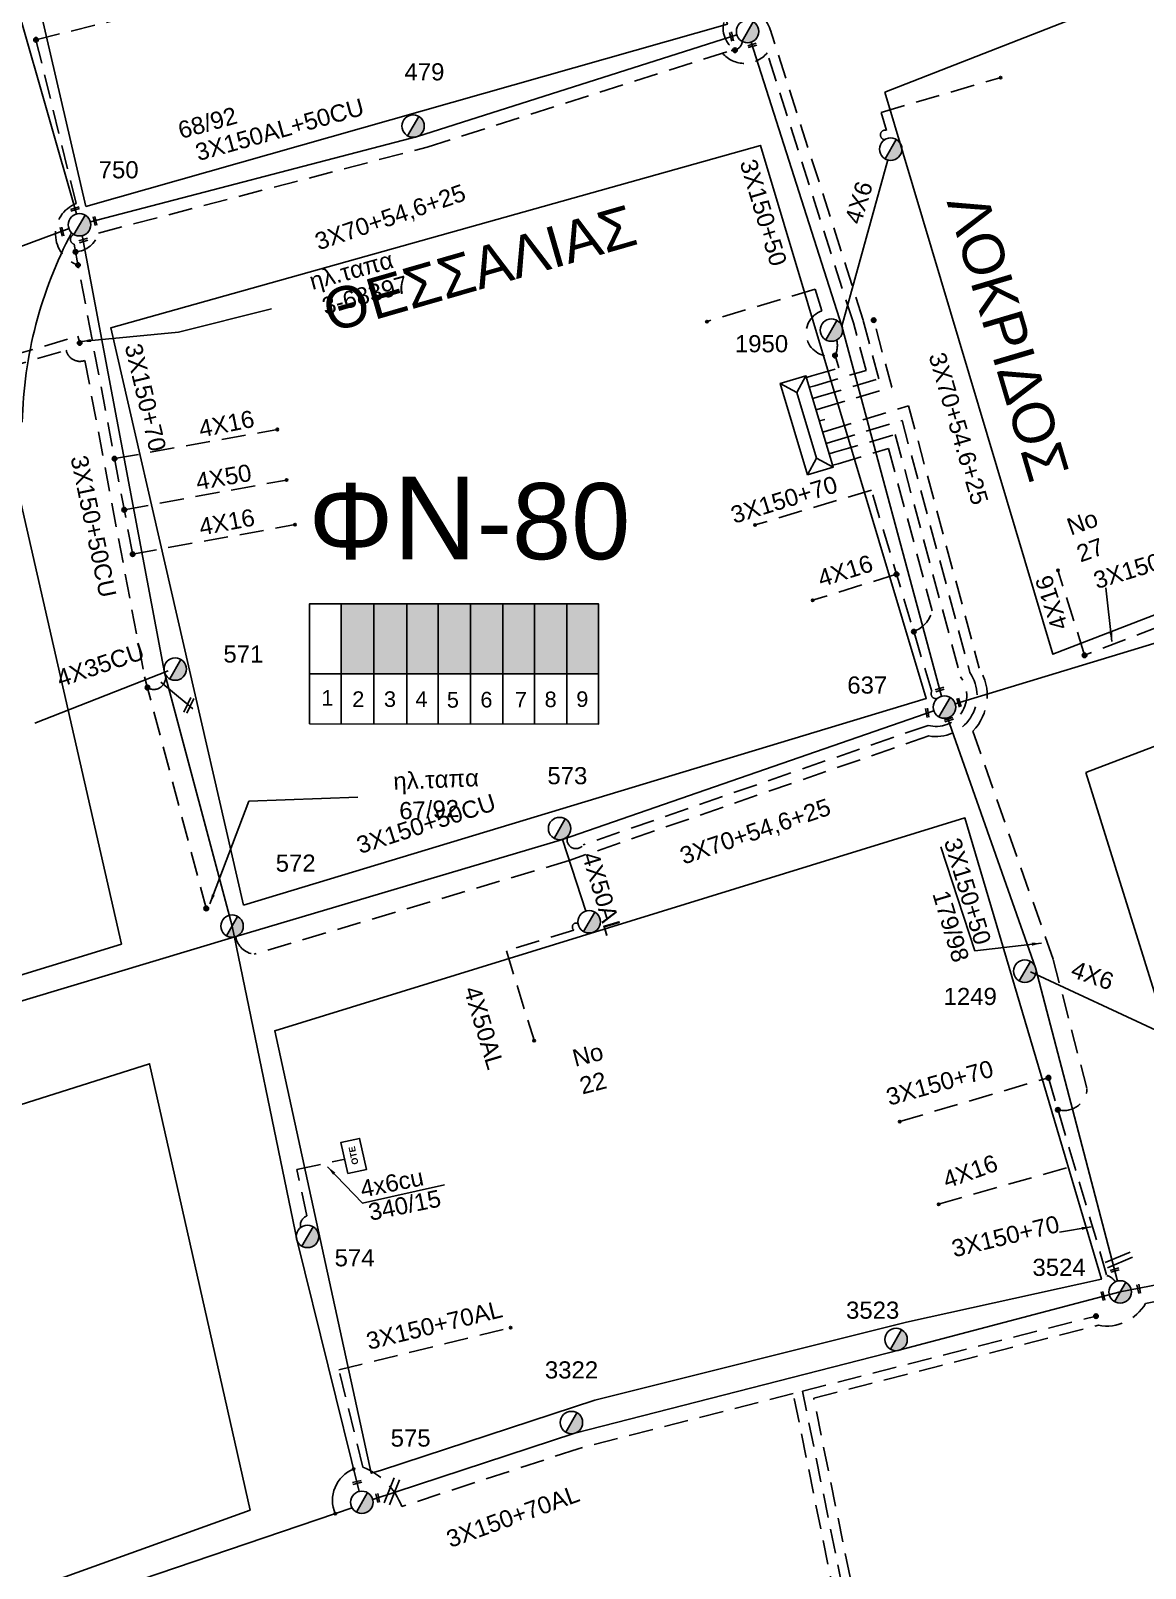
# Model space of a CAD drawing. Header units: millimetres. Extents: x 1421 to 13344, y 800 to 1949.
# Drawn here: x 12459.4 to 12576.5, y 1615 to 1776.6 of the extents above; entities that cross this region are included whole.
import ezdxf

# ---------------------------------------------------------------- set-up
doc = ezdxf.new("R2010")
doc.units = ezdxf.units.MM
doc.linetypes.add('DASHED', pattern=[19.05, 12.7, -6.35])
for name, color, linetype in [('Pillar OTE', 7, 'Continuous'), ('Άγνωστα', 7, 'Continuous'), ('Γυμνά εναέρια ΧΤ (3Φ)   4x35CU', 7, 'Continuous'), ('Γυμνά εναέρια ΧΤ (3Φ)   4x50CU', 7, 'Continuous'), ('Γυμνά εναέρια ΧΤ και ΦΟΠ (3Φ)   4x50+16AL', 7, 'Continuous'), ('Εναέρια παροχή ΧΤ 4x16', 7, 'SYN_LINE'), ('Επιγραφές - Σχήματα', 7, 'Continuous'), ('Καλώδια ΧΤ   3x150+50CU', 7, 'DASHED'), ('Καλώδια ΧΤ   3x150+70AL', 7, 'DASHED'), ('Καλώδια ΧΤ   3x150AL+50CU', 7, 'DASHED'), ('Μηχανική τομή', 7, 'Continuous'), ('Στύλος ΦΜ', 7, 'Continuous'), ('Στύλος ΦΜ @ 1', 7, 'Continuous'), ('Συνδέσεις', 7, 'Continuous'), ('Συνεστραμμένα ΧΤ   3x70+54.6+25 AL', 7, 'SYN_LINE'), ('Τομή', 7, 'Continuous'), ('Υποσταθμός πόλεως', 7, 'Continuous'), ('Υπόβαθρο ΔΕΗ', 7, 'Continuous'), ('Υπόγεια καλώδια Παροχών ΧΤ   4x16AL', 7, 'DASHED'), ('Υπόγεια καλώδια Παροχών ΧΤ   4x50AL', 7, 'DASHED'), ('Υπόγεια καλώδια Παροχών ΧΤ   4x6', 7, 'DASHED')]:
    doc.layers.add(name, color=color, linetype=linetype)
doc.styles.add('arial', font='ARIAL.TTF')
doc.styles.get("Standard").update_dxf_attribs({"font": 'ARIAL.TTF'})
doc.linetypes.add('SYN_LINE', pattern='A,0.5,-0.0001,["/\\/\\/\\/",Standard,S=0.1,R=0,X=0,Y=-0.05],-0.25', length=0.7501)
doc.dimstyles.new('ISO-25', dxfattribs={"dimtxt": 2.5, "dimasz": 2.5, "dimexe": 1.25, "dimexo": 0.625, "dimtad": 1, "dimtxsty": 'Standard', "dimcen": 2.5, "dimadec": 0, "dimazin": 0, "dimtfac": 1, "dimtmove": 0, "dimatfit": 3, "dimfxl": 1, "dimarcsym": 0})

# ---------------------------------------------------------------- blocks, each defined once
blk = doc.blocks.new('ΥΠΑΡΧΩΝ ΤΣΙΜΕΝΤΕΝΙΟΣ ΣΤΥΛΟΣ')
at = {"layer": 'Στύλος ΦΜ'}
blk.add_hatch(color=7, dxfattribs=at).paths.add_polyline_path([(-1.29, -2.28, 0.574793), (2.62, 0, 0.268822), (1.3, 2.27)])
at = {"layer": 'Στύλος ΦΜ', "color": 7}
blk.add_line((-1.29, -2.28), (1.3, 2.27), dxfattribs=at)
blk.add_circle((0, 0), 2.62, dxfattribs=at)
at = {"layer": 'Στύλος ΦΜ', "flags": 4}
for tag, p in [('ΑΡΙΘΜΟΣ', (-4.68, 8.05)), ('ΤΥΠΟΣ', (-4.91, 3.03))]:
    blk.add_attdef(tag, p, '', height=4, dxfattribs=at)
blk = doc.blocks.new('ΥΠΟΣΤΑΘΜΟΣ ΠΟΛΕΩΣ 9 ΑΝΑΧΩΡΗΣΕΩΝ')
at = {"layer": 'Υποσταθμός πόλεως', "ltscale": 40}
for p, q in [((-9.63, -2.82), (-9.63, -4)), ((-7.12, -2.82), (-7.12, -4)), ((-4.84, -2.82), (-4.84, -4)), ((-2.36, -2.82), (-2.36, -4)), ((0.09, -2.82), (0.09, -4)), ((2.55, -2.82), (2.55, -4)), ((5.02, -2.82), (5.02, -4)), ((7.48, -2.82), (7.48, -4)), ((9.61, -2.82), (9.61, -4))]:
    blk.add_line(p, q, dxfattribs=at)
blk.add_lwpolyline([(-10.02, 2.82), (10.02, 2.82), (10.02, -2.82), (-10.02, -2.82)], close=True, dxfattribs=at)
for points in [[(-7.21, 0), (-10.02, 2.82)], [(-10.02, -2.82), (-7.21, 0)], [(-7.21, 0), (7.21, 0)], [(7.21, 0), (10.02, 2.82)], [(10.02, -2.82), (7.21, 0)]]:
    blk.add_lwpolyline(points, dxfattribs=at)
at = {"layer": 'Υποσταθμός πόλεως', "linetype": 'SYN_LINE', "ltscale": 40, "flags": 1}
for tag, p in [('ΜΕΤΑΣΧΗΜΑΤΙΣΜΟΣ', (10.79, 1.71)), ('ΙΣΧΥΣ', (10.77, -1.08)), ('ΑΡΙΘΜΟΣ', (10.89, -3.8))]:
    blk.add_attdef(tag, p, '', height=1.8, dxfattribs=at)
blk = doc.blocks.new('ΜΗΧΑΝΙΚΗ ΤΟΜΗ')
at = {"layer": 'Μηχανική τομή', "ltscale": 40}
for p, q in [((-1.89, 0.78), (1.89, 0.78)), ((1.89, 0), (-1.89, 0))]:
    blk.add_line(p, q, dxfattribs=at)
blk = doc.blocks.new('_ΣΥΝΔΕΣΗ')
at = {"layer": 'Συνδέσεις', "linetype": 'SYN_LINE', "ltscale": 40}
blk.add_hatch(color=256, dxfattribs=at).paths.add_polyline_path([(0.5, -0.01, 1), (-0.5, -0.01, 1)])
at = {"layer": 'Συνδέσεις'}
blk.add_circle((0, -0.01), 0.5, dxfattribs=at)
blk = doc.blocks.new('ΤΟΜΗ')
at = {"layer": 'Τομή', "ltscale": 40}
for p, q in [((-5.68, 0), (5.68, 0)), ((5.68, -2.33), (-5.68, -2.33))]:
    blk.add_line(p, q, dxfattribs=at)
blk = doc.blocks.new('τομή_')
at = {"layer": 'Επιγραφές - Σχήματα'}
for p, q in [((-1.29, -0.22), (0.13, 0.75)), ((-1.08, -0.46), (0.34, 0.51)), ((-0.66, 0.62), (-0.29, -0.37))]:
    blk.add_line(p, q, dxfattribs=at)
blk = doc.blocks.new('PILLAR ΟΤΕ')
at = {"layer": 'Pillar OTE', "ltscale": 40}
blk.add_lwpolyline([(-3.31, 2.02), (3.39, 2.02), (3.39, -1.99), (-3.31, -1.99)], close=True, dxfattribs=at)
at = {"layer": 'Pillar OTE', "insert": (-1.81, 0.71), "char_height": 1.3575, "width": 109.961, "attachment_point": 1}
blk.add_mtext('{\\fArial|b1|i0|c161|p34;OTE}', dxfattribs=at)

msp = doc.modelspace()

# ---------------------------------------------------------------- hatches: boundary and pattern name
at = {"layer": 'Καλώδια ΧΤ   3x150+50CU', "linetype": 'DASHED', "ltscale": 0.2}
h = msp.add_hatch(color=133, dxfattribs=at)
h.dxf.hatch_style = 1
h.paths.add_polyline_path([(12495.48515, 1716.37303), (12492.04528, 1716.37325), (12492.04482, 1709.01266), (12495.48469, 1709.00932)])
h = msp.add_hatch(color=62, dxfattribs=at)
h.dxf.hatch_style = 1
h.paths.add_polyline_path([(12498.92472, 1716.37282), (12495.48515, 1716.37303), (12495.48469, 1709.00932), (12498.92426, 1709.00598)])
h = msp.add_hatch(color=1, dxfattribs=at)
h.dxf.hatch_style = 1
h.paths.add_polyline_path([(12502.22228, 1716.37261), (12498.92472, 1716.37282), (12498.92426, 1709.00598), (12502.22182, 1709.00278)])
h = msp.add_hatch(color=173, dxfattribs=at)
h.dxf.hatch_style = 1
h.paths.add_polyline_path([(12505.60828, 1716.3724), (12502.22228, 1716.37261), (12502.22182, 1709.00278), (12505.60781, 1708.99949)])
h = msp.add_hatch(color=151, dxfattribs=at)
h.dxf.hatch_style = 1
h.paths.add_polyline_path([(12509.00492, 1716.37219), (12505.60828, 1716.3724), (12505.60781, 1708.99949), (12509.00446, 1708.99619)])
h = msp.add_hatch(color=30, dxfattribs=at)
h.dxf.hatch_style = 1
h.paths.add_polyline_path([(12512.34197, 1716.37198), (12509.00492, 1716.37219), (12509.00446, 1708.99619), (12512.3415, 1708.99295)])
h = msp.add_hatch(color=6, dxfattribs=at)
h.dxf.hatch_style = 1
h.paths.add_polyline_path([(12515.73034, 1716.37177), (12512.34197, 1716.37198), (12512.3415, 1708.99295), (12515.72988, 1708.98966)])
h = msp.add_hatch(color=2, dxfattribs=at)
h.dxf.hatch_style = 1
h.paths.add_polyline_path([(12519.05044, 1716.37156), (12515.73034, 1716.37177), (12515.72988, 1708.98966), (12519.04998, 1708.98643)])

# ---------------------------------------------------------------- linework, layer by layer
at = {"layer": 'Pillar OTE', "ltscale": 40}
for points in [[(12488.71658, 1703.73317), (12488.71737, 1716.37346), (12519.05044, 1716.37156), (12519.04965, 1703.70381), (12488.71658, 1703.7341)], [(12492.04449, 1703.73078), (12492.04528, 1716.37325)], [(12495.48436, 1703.72734), (12495.48515, 1716.37303)], [(12498.92393, 1703.72391), (12498.92472, 1716.37282)], [(12502.22149, 1703.72061), (12502.22228, 1716.37261)], [(12505.60748, 1703.71723), (12505.60828, 1716.3724)], [(12509.00413, 1703.71384), (12509.00492, 1716.37219)], [(12512.34117, 1703.71051), (12512.34197, 1716.37198)], [(12515.72955, 1703.70712), (12515.73034, 1716.37177)], [(12488.71691, 1709.01589), (12519.04998, 1708.98643)]]:
    msp.add_lwpolyline(points, dxfattribs=at)
at = {"layer": 'Άγνωστα', "color": 1, "linetype": 'DASHED', "ltscale": 0.2}
msp.add_lwpolyline([(12549.13601, 1765.13328, -1.130626056), (12549.327, 1766.10503), (12548.76072, 1767.99866), (12561.21654, 1771.6435)], format="xyb", dxfattribs=at)
at = {"layer": 'Άγνωστα', "color": 1, "linetype": 'SYN_LINE', "ltscale": 15}
msp.add_lwpolyline([(12544.63302, 1745.5175), (12549.44172, 1762.99519)], dxfattribs=at)
at = {"layer": 'Άγνωστα'}
msp.add_lwpolyline([(12564.43928, 1677.70093), (12578.13542, 1671.31441)], dxfattribs=at)
at = {"layer": 'Γυμνά εναέρια ΧΤ (3Φ)   4x35CU', "color": 30}
msp.add_lwpolyline([(12459.8545, 1703.81028), (12473.87062, 1709.30804)], dxfattribs=at)
at = {"layer": 'Γυμνά εναέρια ΧΤ (3Φ)   4x50CU', "color": 6, "linetype": 'Continuous', "ltscale": 0.2}
msp.add_lwpolyline([(12515.27712, 1691.60016), (12517.72212, 1684.06976)], dxfattribs=at)
at = {"layer": 'Γυμνά εναέρια ΧΤ (3Φ)   4x50CU', "color": 173, "linetype": 'Continuous', "ltscale": 0.2}
msp.add_arc((12503.25607, 1734.41761), 44.72898, 152.0885037, 178.6777898, dxfattribs=at)
at = {"layer": 'Γυμνά εναέρια ΧΤ και ΦΟΠ (3Φ)   4x50+16AL', "color": 30, "linetype": 'Continuous', "ltscale": 0.2}
for points in [[(12464.82839, 1755.04614), (12473.48495, 1709.15676), (12480.58075, 1682.494), (12487.42365, 1649.41222), (12493.93122, 1623.08546)], [(12493.18609, 1621.3669), (12450.70702, 1606.94908), (12408.95157, 1591.83978)]]:
    msp.add_lwpolyline(points, dxfattribs=at)
at = {"layer": 'Γυμνά εναέρια ΧΤ και ΦΟΠ (3Φ)   4x50+16AL', "color": 151, "linetype": 'Continuous', "ltscale": 0.2}
msp.add_lwpolyline([(12495.35441, 1622.2358), (12516.59806, 1629.20812), (12550.75961, 1637.96345), (12573.8595, 1644.04385), (12597.57354, 1648.64655), (12636.28377, 1657.78284), (12669.74184, 1665.95871)], dxfattribs=at)
at = {"layer": 'Καλώδια ΧΤ   3x150+50CU', "color": 133, "linetype": 'DASHED', "ltscale": 0.2}
msp.add_lwpolyline([(12542.13422, 1738.10033), (12548.51915, 1740.00458), (12546.85945, 1746.17193), (12537.31341, 1776.08743, 0.169638958), (12535.34884, 1778.98294), (12525.92091, 1813.70244, 0.419485449), (12524.62072, 1813.63539)], format="xyb", dxfattribs=at)
at = {"layer": 'Καλώδια ΧΤ   3x150+50CU', "color": 62, "linetype": 'DASHED', "ltscale": 0.2}
for points in [[(12464.14259, 1753.35263, 0.325360479), (12466.55631, 1755.31519), (12501.05937, 1764.34572), (12532.9919, 1774.49478, 0.410838866), (12534.17898, 1775.45523)], [(12541.7823, 1739.28031), (12547.17331, 1740.88813), (12545.83261, 1745.8701), (12536.7783, 1774.2446, -0.464412395), (12532.09325, 1774.20916)]]:
    msp.add_lwpolyline(points, format="xyb", dxfattribs=at)
at = {"layer": 'Καλώδια ΧΤ   3x150+50CU', "color": 1, "linetype": 'DASHED', "ltscale": 0.2}
for points in [[(12541.47774, 1740.30149), (12544.3016, 1741.14368), (12543.9108, 1742.44767, -0.951152651), (12542.50526, 1747.13748), (12541.81788, 1749.43105), (12530.50033, 1746.03918)], [(12411.76397, 1727.13608), (12411.05946, 1729.44495), (12454.80427, 1742.31054), (12456.01438, 1742.66644), (12456.49132, 1741.04476), (12463.15689, 1743.00513, 0.453593431), (12465.12587, 1741.92472), (12471.39665, 1708.68259), (12477.92874, 1684.13798)]]:
    msp.add_lwpolyline(points, format="xyb", dxfattribs=at)
at = {"layer": 'Καλώδια ΧΤ   3x150+50CU', "color": 2, "linetype": 'DASHED', "ltscale": 0.2}
msp.add_lwpolyline([(12542.48678, 1736.91819), (12549.86557, 1739.11885), (12547.96869, 1746.16758)], dxfattribs=at)
at = {"layer": 'Καλώδια ΧΤ   3x150+50CU', "color": 30, "linetype": 'DASHED', "ltscale": 0.2}
msp.add_lwpolyline([(12406.95336, 1728.23733), (12410.03294, 1729.14305), (12410.03294, 1729.14305), (12410.03294, 1729.14305), (12409.73103, 1730.16957), (12454.50237, 1743.33706), (12456.739, 1743.99487), (12457.21594, 1742.37319), (12464.36807, 1744.47666), (12464.57587, 1743.77011)], dxfattribs=at)
at = {"layer": 'Καλώδια ΧΤ   3x150+50CU', "color": 151, "linetype": 'DASHED', "ltscale": 0.2}
msp.add_lwpolyline([(12543.18779, 1734.5677), (12551.63565, 1737.1796), (12559.06396, 1709.58519, -0.345172287), (12558.38344, 1702.98258), (12566.82211, 1678.97869), (12570.36989, 1665.39287, -0.479246711), (12567.31475, 1663.1959)], format="xyb", dxfattribs=at)
at = {"layer": 'Καλώδια ΧΤ   3x150+50CU', "color": 30, "linetype": 'DASHED', "ltscale": 0.2}
msp.add_lwpolyline([(12543.54316, 1733.37616), (12550.94353, 1735.63437), (12558.07503, 1709.14255, -0.664637038), (12553.74741, 1702.47606), (12515.98838, 1689.39128), (12482.89807, 1679.53668, -0.333211124), (12480.95798, 1681.38033)], format="xyb", dxfattribs=at)
at = {"layer": 'Καλώδια ΧΤ   3x150+50CU', "color": 6, "linetype": 'DASHED', "ltscale": 0.2}
for points in [[(12543.86859, 1732.285), (12550.23512, 1734.14964), (12557.09221, 1708.67717, -0.713517788), (12553.6819, 1703.58578), (12517.45406, 1691.03162, -0.91829674), (12515.85488, 1691.94906)], [(12567.93022, 1553.78528), (12575.02855, 1556.57151), (12564.28389, 1584.35005), (12560.22922, 1591.9793, 0.475765592), (12554.24291, 1594.36), (12547.70918, 1593.0344), (12539.52695, 1633.36348), (12516.93384, 1627.57304), (12498.41207, 1621.49406, 0.209215752), (12494.32109, 1625.63358), (12491.79239, 1635.86358), (12509.92029, 1640.32864)]]:
    msp.add_lwpolyline(points, format="xyb", dxfattribs=at)
at = {"layer": 'Καλώδια ΧΤ   3x150+50CU', "color": 173, "linetype": 'DASHED', "ltscale": 0.2}
msp.add_lwpolyline([(12544.22671, 1731.08422), (12549.52672, 1732.6649), (12554.11048, 1715.63731, -0.250178179), (12552.17498, 1713.45152)], format="xyb", dxfattribs=at)
at = {"layer": 'Καλώδια ΧΤ   3x150+50CU', "color": 1, "linetype": 'DASHED', "ltscale": 0.2}
for centre, radius, start, end in [((12541.55982, 1743.53877), 2.59183, 335.1037354, 12.3085967), ((12472.3618, 1708.59343), 1.23064, 237.2350186, 16.3503957)]:
    msp.add_arc(centre, radius, start, end, dxfattribs=at)
at = {"layer": 'Καλώδια ΧΤ   3x150+70AL', "color": 62, "linetype": 'DASHED', "ltscale": 0.2}
for points in [[(12553.39667, 1805.75896), (12538.45797, 1800.99774), (12543.80271, 1782.9305), (12534.93101, 1779.67677, 0.736697965), (12533.40327, 1774.53273)], [(12459.98533, 1775.63514), (12464.20301, 1758.4183, 0.701032988), (12464.40488, 1751.96224)], [(12463.97782, 1755.16818, 0.732824688), (12463.99523, 1754.13382), (12470.13529, 1721.58466)]]:
    msp.add_lwpolyline(points, format="xyb", dxfattribs=at)
at = {"layer": 'Καλώδια ΧΤ   3x150+70AL', "color": 173, "linetype": 'DASHED', "ltscale": 0.2}
for points in [[(12554.64548, 1706.40796, -0.660786606), (12554.06473, 1707.14604), (12547.7231, 1728.30596), (12535.53591, 1724.65346)], [(12578.97309, 1713.8936, -0.58577571), (12577.96034, 1713.97556), (12570.11902, 1710.94584)]]:
    msp.add_lwpolyline(points, format="xyb", dxfattribs=at)
at = {"layer": 'Καλώδια ΧΤ   3x150+70AL', "color": 85, "linetype": 'DASHED', "ltscale": 0.2}
msp.add_lwpolyline([(12568.82643, 1551.50207), (12577.76992, 1555.01259), (12566.10616, 1585.18291), (12562.0735, 1592.77075, 0.448897201), (12553.57006, 1596.26424), (12549.27157, 1595.39214), (12541.66592, 1632.87936), (12571.5675, 1640.54289, 0.31998564), (12576.52568, 1642.84596), (12598.07982, 1647.02944), (12624.84284, 1653.34598), (12620.42042, 1672.08365)], format="xyb", dxfattribs=at)
at = {"layer": 'Καλώδια ΧΤ   3x150+70AL', "color": 151, "linetype": 'DASHED', "ltscale": 0.2}
msp.add_lwpolyline([(12550.69849, 1661.94855), (12566.31946, 1666.56425), (12572.46249, 1645.77433, -0.171574038), (12573.36353, 1645.11444)], format="xyb", dxfattribs=at)
at = {"layer": 'Καλώδια ΧΤ   3x150+70AL', "color": 30, "linetype": 'DASHED', "ltscale": 0.2}
msp.add_lwpolyline([(12568.38002, 1552.63936), (12576.40719, 1555.79021), (12565.19502, 1584.76648), (12561.15328, 1592.3714, 0.46029083), (12553.89963, 1595.31073), (12548.49038, 1594.21327), (12540.49689, 1633.61206), (12571.31923, 1641.51158)], format="xyb", dxfattribs=at)
at = {"layer": 'Συνεστραμμένα ΧΤ   3x70+54.6+25 AL', "color": 173, "linetype": 'SYN_LINE', "ltscale": 20}
for points in [[(12464.24107, 1757.32674), (12455.20895, 1788.82192), (12448.32603, 1824.53156), (12395.21186, 1810.2097), (12358.77109, 1798.33119)], [(12556.52425, 1705.8585), (12580.49913, 1713.13052), (12597.64019, 1719.99998), (12619.87307, 1728.72103), (12647.55166, 1740.72821)]]:
    msp.add_lwpolyline(points, dxfattribs=at)
at = {"layer": 'Συνεστραμμένα ΧΤ   3x70+54.6+25 AL', "color": 62, "linetype": 'SYN_LINE', "ltscale": 20}
msp.add_lwpolyline([(12465.69923, 1756.48704), (12500.06478, 1765.48157), (12533.60399, 1776.14128)], dxfattribs=at)
at = {"layer": 'Συνεστραμμένα ΧΤ   3x70+54.6+25 AL', "color": 1, "linetype": 'SYN_LINE', "ltscale": 20}
for points in [[(12535.10321, 1775.38215), (12544.63302, 1745.5175), (12555.0949, 1706.64173)], [(12555.72869, 1704.37317), (12564.96149, 1678.11037), (12573.55966, 1645.1847)]]:
    msp.add_lwpolyline(points, dxfattribs=at)
at = {"layer": 'Συνεστραμμένα ΧΤ   3x70+54.6+25 AL', "color": 173, "linetype": 'SYN_LINE', "ltscale": 8}
msp.add_lwpolyline([(12453.73038, 1752.17525), (12463.45463, 1755.78298)], dxfattribs=at)
at = {"layer": 'Συνεστραμμένα ΧΤ   3x70+54.6+25 AL', "color": 6, "linetype": 'SYN_LINE', "ltscale": 20}
msp.add_lwpolyline([(12394.14429, 1655.40837), (12414.40103, 1660.7743), (12431.7095, 1666.63313), (12450.35502, 1672.19887), (12480.87076, 1681.35436), (12515.27712, 1691.60016), (12554.28812, 1705.11878)], dxfattribs=at)
at = {"layer": 'Υπόβαθρο ΔΕΗ'}
for points in [[(12465.22585, 1758.11686), (12532.61013, 1777.28002), (12513.34934, 1841.32893), (12450.0051, 1823.66685), (12465.22585, 1758.11686)], [(12549.13727, 1770.12488), (12617.72444, 1796.93755), (12635.90704, 1737.76132), (12566.80028, 1711.05991), (12549.13727, 1770.12488)], [(12481.79483, 1684.68374), (12553.49014, 1706.42148), (12536.07339, 1764.53539), (12467.8473, 1745.34326), (12481.79483, 1684.68374)], [(12474.95412, 1744.9042), (12484.72437, 1747.36152)], [(12378.53459, 1718.7639), (12455.10618, 1741.28401), (12468.96121, 1680.60847), (12393.99398, 1657.55268), (12378.53459, 1718.7639)], [(12570.24623, 1698.62273), (12639.78113, 1725.14053), (12657.54934, 1665.82456), (12585.83226, 1648.68514), (12570.24623, 1698.62273)], [(12475.76252, 1705.91333), (12473.11308, 1708.11507)], [(12482.33306, 1695.63756), (12493.78116, 1696.02841)], [(12496.26241, 1625.32134), (12518.66897, 1632.67946), (12551.42796, 1640.85928), (12571.88716, 1645.37574), (12557.55878, 1693.86742), (12485.07006, 1671.50087), (12495.20016, 1624.9976), (12496.26241, 1625.32134)], [(12558.58613, 1679.898), (12555.00364, 1690.81768)], [(12397.10806, 1644.30454), (12471.90931, 1668.02725), (12482.47146, 1621.12011), (12449.62184, 1609.27249), (12409.70552, 1594.07223), (12397.10806, 1644.30454)], [(12494.29179, 1653.36552), (12502.8952, 1655.30364)]]:
    msp.add_lwpolyline(points, dxfattribs=at)
msp.add_arc((12494.64633, 1622.16137), 3.52295, 111.5914929, 203.3552004, dxfattribs=at)
at = {"layer": 'Υπόγεια καλώδια Παροχών ΧΤ   4x16AL', "color": 62, "linetype": 'DASHED', "ltscale": 0.2}
for points in [[(12468.24371, 1731.61213), (12485.3368, 1734.67832)], [(12470.13529, 1721.58466), (12487.19319, 1724.67768)]]:
    msp.add_lwpolyline(points, dxfattribs=at)
at = {"layer": 'Υπόγεια καλώδια Παροχών ΧΤ   4x16AL', "color": 173, "linetype": 'DASHED', "ltscale": 0.2}
for points in [[(12550.37075, 1719.47164), (12541.55454, 1716.73574)], [(12570.11902, 1710.94584), (12567.32554, 1719.87681)]]:
    msp.add_lwpolyline(points, dxfattribs=at)
at = {"layer": 'Υπόγεια καλώδια Παροχών ΧΤ   4x16AL', "color": 151, "linetype": 'DASHED', "ltscale": 0.2}
msp.add_lwpolyline([(12554.78465, 1653.27093), (12569.04595, 1657.33697)], dxfattribs=at)
at = {"layer": 'Υπόγεια καλώδια Παροχών ΧΤ   4x50AL', "color": 62, "ltscale": 0.2}
msp.add_lwpolyline([(12459.98533, 1775.63514), (12459.98533, 1775.63514), (12476.18362, 1779.60331)], dxfattribs=at)
at = {"layer": 'Υπόγεια καλώδια Παροχών ΧΤ   4x50AL', "color": 62, "linetype": 'DASHED', "ltscale": 0.2}
msp.add_lwpolyline([(12469.25537, 1726.24922), (12486.31336, 1729.36738)], dxfattribs=at)
at = {"layer": 'Υπόγεια καλώδια Παροχών ΧΤ   4x50AL', "color": 6, "linetype": 'DASHED', "ltscale": 0.2}
msp.add_lwpolyline([(12516.9214, 1682.77278, 0.911642564), (12516.48589, 1682.06499), (12509.40164, 1679.87913), (12512.32976, 1670.38924)], format="xyb", dxfattribs=at)
at = {"layer": 'Υπόγεια καλώδια Παροχών ΧΤ   4x6', "color": 30, "linetype": 'DASHED', "ltscale": 0.2}
msp.add_lwpolyline([(12487.78447, 1650.81861, -0.377030249), (12488.4422, 1652.03591), (12487.37944, 1656.91461), (12492.44639, 1658.01837)], format="xyb", dxfattribs=at)

# ---------------------------------------------------------------- block references
at = {"layer": 'Pillar OTE', "xscale": 0.5, "yscale": 0.5, "zscale": 0.5, "rotation": 102.1125347953997}
msp.add_blockref('PILLAR ΟΤΕ', (12493.36466, 1658.32444), dxfattribs=at)
at = {"layer": 'Επιγραφές - Σχήματα', "rotation": 29.93829265494572}
msp.add_blockref('τομή_', (12476.52457, 1705.80474), dxfattribs=at)
at = {"layer": 'Μηχανική τομή'}
for p, xscale, yscale, zscale, rotation in [((12533.13654, 1775.99272), 0.249999999999919, 0.249999999999919, 0.249999999999919, 103.0082125679668), ((12535.24217, 1774.9396), 0.25, 0.25, 0.25, 17.06334341643195), ((12464.10974, 1757.74983), 0.25, 0.25, 0.25, 17.06334341643195), ((12466.28069, 1756.60285), 0.249999999999919, 0.249999999999919, 0.249999999999919, 103.0082125679668), ((12462.81383, 1755.48199), 0.2499999999999189, 0.2499999999999189, 0.2499999999999189, 103.0082125679668), ((12464.9934, 1754.4402), 0.25, 0.25, 0.25, 17.06334341643195), ((12554.93246, 1707.25933), 0.25, 0.25, 0.25, 17.06334341643195), ((12557.02282, 1706.00973), 0.249999999999919, 0.249999999999919, 0.249999999999919, 107.6998860951626), ((12553.5005, 1704.88285), 0.2500000000001928, 0.2500000000001928, 0.2500000000001928, 278.9517174176443), ((12555.89024, 1704.09757), 0.25, 0.25, 0.25, 17.06334341643195), ((12573.31617, 1646.24978), 0.25, 0.25, 0.25, 17.06334341643195), ((12575.91049, 1644.38873), 0.2499999999999189, 0.2499999999999189, 0.2499999999999189, 101.9462952040658), ((12572.14979, 1643.6396), 0.2499999999999189, 0.2499999999999189, 0.2499999999999189, 101.9462952040658), ((12493.73401, 1623.94097), 0.25, 0.25, 0.25, 13.8843339054745), ((12495.97439, 1622.4208), 0.249999999999919, 0.249999999999919, 0.249999999999919, 101.9462952040658)]:
    msp.add_blockref('ΜΗΧΑΝΙΚΗ ΤΟΜΗ', p, dxfattribs=dict(at, xscale=xscale, yscale=yscale, zscale=zscale, rotation=rotation))
at = {"layer": 'Στύλος ΦΜ @ 1', "ltscale": 40}
ref = msp.add_blockref('ΥΠΑΡΧΩΝ ΤΣΙΜΕΝΤΕΝΙΟΣ ΣΤΥΛΟΣ', (12534.72643, 1776.49803), dxfattribs=dict(at, xscale=0.4499999999998181, yscale=0.4499999999998181, zscale=0.4499999999998181))
ref.add_attrib('ΤΥΠΟΣ', '2640', (12520.51509, 1779.39227), dxfattribs={"layer": 'Στύλος ΦΜ', "height": 1.8, "flags": 4})
ref = msp.add_blockref('ΥΠΑΡΧΩΝ ΤΣΙΜΕΝΤΕΝΙΟΣ ΣΤΥΛΟΣ', (12499.59449, 1766.56137), dxfattribs=dict(at, xscale=0.4499999999998181, yscale=0.4499999999998181, zscale=0.4499999999998181))
ref.add_attrib('ΤΥΠΟΣ', '479', (12498.68835, 1771.36107), dxfattribs={"layer": 'Στύλος ΦΜ', "height": 1.8, "flags": 4})
at = {"layer": 'Στύλος ΦΜ @ 1', "ltscale": 40, "xscale": 0.4499999999998181, "yscale": 0.4499999999998181, "zscale": 0.4499999999998181}
for p in [(12549.75415, 1764.13076), (12518.08583, 1682.94956)]:
    msp.add_blockref('ΥΠΑΡΧΩΝ ΤΣΙΜΕΝΤΕΝΙΟΣ ΣΤΥΛΟΣ', p, dxfattribs=at)
at = {"layer": 'Στύλος ΦΜ @ 1', "ltscale": 40}
ref = msp.add_blockref('ΥΠΑΡΧΩΝ ΤΣΙΜΕΝΤΕΝΙΟΣ ΣΤΥΛΟΣ', (12464.55885, 1756.19265), dxfattribs=dict(at, xscale=0.4499999999998181, yscale=0.4499999999998181, zscale=0.4499999999998181))
ref.add_attrib('ΤΥΠΟΣ', '750', (12466.57072, 1761.06881), dxfattribs={"layer": 'Στύλος ΦΜ', "height": 1.8, "flags": 4})
ref = msp.add_blockref('ΥΠΑΡΧΩΝ ΤΣΙΜΕΝΤΕΝΙΟΣ ΣΤΥΛΟΣ', (12543.5234, 1745.12267), dxfattribs=dict(at, xscale=0.4499999999998181, yscale=0.4499999999998181, zscale=0.4499999999998181))
ref.add_attrib('ΤΥΠΟΣ', '1950', (12533.39193, 1742.78887), dxfattribs={"layer": 'Στύλος ΦΜ', "height": 1.8, "flags": 4})
ref = msp.add_blockref('ΥΠΑΡΧΩΝ ΤΣΙΜΕΝΤΕΝΙΟΣ ΣΤΥΛΟΣ', (12474.6108, 1709.50259), dxfattribs=dict(at, xscale=0.4499999999998181, yscale=0.4499999999998181, zscale=0.4499999999998181))
ref.add_attrib('ΤΥΠΟΣ', '571', (12479.66979, 1710.18638), dxfattribs={"layer": 'Στύλος ΦΜ', "height": 1.8, "flags": 4})
ref = msp.add_blockref('ΥΠΑΡΧΩΝ ΤΣΙΜΕΝΤΕΝΙΟΣ ΣΤΥΛΟΣ', (12555.40096, 1705.50442), dxfattribs=dict(at, xscale=0.4499999999998181, yscale=0.4499999999998181, zscale=0.4499999999998181))
ref.add_attrib('ΤΥΠΟΣ', '637', (12545.19649, 1706.922), dxfattribs={"layer": 'Στύλος ΦΜ', "height": 1.8, "flags": 4})
ref = msp.add_blockref('ΥΠΑΡΧΩΝ ΤΣΙΜΕΝΤΕΝΙΟΣ ΣΤΥΛΟΣ', (12514.98269, 1692.74054), dxfattribs=dict(at, xscale=0.4499999999998181, yscale=0.4499999999998181, zscale=0.4499999999998181))
ref.add_attrib('ΤΥΠΟΣ', '573', (12513.69931, 1697.39889), dxfattribs={"layer": 'Στύλος ΦΜ', "height": 1.8, "flags": 4})
ref = msp.add_blockref('ΥΠΑΡΧΩΝ ΤΣΙΜΕΝΤΕΝΙΟΣ ΣΤΥΛΟΣ', (12480.57848, 1682.49529), dxfattribs=dict(at, xscale=0.4499999999998181, yscale=0.4499999999998181, zscale=0.4499999999998181))
ref.add_attrib('ΤΥΠΟΣ', '572', (12485.16315, 1688.21121), dxfattribs={"layer": 'Στύλος ΦΜ', "height": 1.8, "flags": 4})
ref = msp.add_blockref('ΥΠΑΡΧΩΝ ΤΣΙΜΕΝΤΕΝΙΟΣ ΣΤΥΛΟΣ', (12563.83973, 1677.75148), dxfattribs=dict(at, xscale=0.4499999999998181, yscale=0.4499999999998181, zscale=0.4499999999998181))
ref.add_attrib('ΤΥΠΟΣ', '1249', (12555.31058, 1674.20253), dxfattribs={"layer": 'Στύλος ΦΜ', "height": 1.8, "flags": 4})
ref = msp.add_blockref('ΥΠΑΡΧΩΝ ΤΣΙΜΕΝΤΕΝΙΟΣ ΣΤΥΛΟΣ', (12488.50238, 1649.88494), dxfattribs=dict(at, xscale=0.4499999999998181, yscale=0.4499999999998181, zscale=0.4499999999998181))
ref.add_attrib('ΤΥΠΟΣ', '574', (12491.34926, 1646.74012), dxfattribs={"layer": 'Στύλος ΦΜ', "height": 1.8, "flags": 4})
ref = msp.add_blockref('ΥΠΑΡΧΩΝ ΤΣΙΜΕΝΤΕΝΙΟΣ ΣΤΥΛΟΣ', (12573.85724, 1644.04514), dxfattribs=dict(at, xscale=0.4499999999998181, yscale=0.4499999999998181, zscale=0.4499999999998181))
ref.add_attrib('ΤΥΠΟΣ', '3524', (12564.64629, 1645.73779), dxfattribs={"layer": 'Στύλος ΦΜ', "height": 1.8, "flags": 4})
ref = msp.add_blockref('ΥΠΑΡΧΩΝ ΤΣΙΜΕΝΤΕΝΙΟΣ ΣΤΥΛΟΣ', (12550.31747, 1639.05508), dxfattribs=dict(at, xscale=0.4499999999998181, yscale=0.4499999999998181, zscale=0.4499999999998181))
ref.add_attrib('ΤΥΠΟΣ', '3523', (12545.06443, 1641.23445), dxfattribs={"layer": 'Στύλος ΦΜ', "height": 1.8, "flags": 4})
ref = msp.add_blockref('ΥΠΑΡΧΩΝ ΤΣΙΜΕΝΤΕΝΙΟΣ ΣΤΥΛΟΣ', (12516.22289, 1630.32454), dxfattribs=dict(at, xscale=0.4499999999998181, yscale=0.4499999999998181, zscale=0.4499999999998181))
ref.add_attrib('ΤΥΠΟΣ', '3322', (12513.43613, 1634.95843), dxfattribs={"layer": 'Στύλος ΦΜ', "height": 1.8, "flags": 4})
ref = msp.add_blockref('ΥΠΑΡΧΩΝ ΤΣΙΜΕΝΤΕΝΙΟΣ ΣΤΥΛΟΣ', (12494.21384, 1621.9421), dxfattribs=dict(at, xscale=0.4499999999998181, yscale=0.4499999999998181, zscale=0.4499999999998181))
ref.add_attrib('ΤΥΠΟΣ', '575', (12497.23615, 1627.79591), dxfattribs={"layer": 'Στύλος ΦΜ', "height": 1.8, "flags": 4})
at = {"layer": 'Συνδέσεις'}
for p, xscale, yscale, zscale in [((12459.98533, 1775.63514), 0.4777242751394019, 0.4777242751394019, 0.4777242751394019), ((12533.40327, 1774.53273), 0.4777242751394019, 0.4777242751394019, 0.4777242751394019), ((12561.29605, 1771.64776), 0.25, 0.25, 0.25), ((12464.14259, 1753.35263), 0.4777242751394019, 0.4777242751394019, 0.4777242751394019), ((12464.40488, 1751.96224), 0.4777242751394019, 0.4777242751394019, 0.4777242751394019), ((12530.44645, 1746.01034), 0.25, 0.25, 0.25), ((12547.96869, 1746.16758), 0.4777242751394019, 0.4777242751394019, 0.4777242751394019), ((12464.57587, 1743.77011), 0.4777242751394019, 0.4777242751394019, 0.4777242751394019), ((12543.9108, 1742.44767), 0.4777242751394019, 0.4777242751394019, 0.4777242751394019), ((12485.3368, 1734.67832), 0.25, 0.25, 0.25), ((12468.24371, 1731.61213), 0.4777242751394019, 0.4777242751394019, 0.4777242751394019), ((12486.31336, 1729.36738), 0.25, 0.25, 0.25), ((12469.25537, 1726.24922), 0.4777242751394019, 0.4777242751394019, 0.4777242751394019), ((12487.19319, 1724.67768), 0.25, 0.25, 0.25), ((12535.51723, 1724.64786), 0.25, 0.25, 0.25), ((12470.13529, 1721.58466), 0.4777242751394019, 0.4777242751394019, 0.4777242751394019), ((12550.37531, 1719.45642), 0.4777242751394019, 0.4777242751394019, 0.4777242751394019), ((12567.32688, 1719.87253), 0.25, 0.25, 0.25), ((12541.55454, 1716.73574), 0.25, 0.25, 0.25), ((12552.17954, 1713.4363), 0.4777242751394019, 0.4777242751394019, 0.4777242751394019), ((12570.11902, 1710.94584), 0.4777242751394019, 0.4777242751394019, 0.4777242751394019), ((12471.69579, 1707.55859), 0.4777242751394019, 0.4777242751394019, 0.4777242751394019), ((12477.87073, 1684.35596), 0.4777242751394019, 0.4777242751394019, 0.4777242751394019), ((12512.30892, 1670.45678), 0.25, 0.25, 0.25), ((12566.31946, 1666.56425), 0.4777242751394019, 0.4777242751394019, 0.4777242751394019), ((12567.31475, 1663.1959), 0.4777242751394019, 0.4777242751394019, 0.4777242751394019), ((12550.69849, 1661.94855), 0.25, 0.25, 0.25), ((12554.78121, 1653.26992), 0.25, 0.25, 0.25), ((12571.31923, 1641.51158), 0.4777242751394019, 0.4777242751394019, 0.4777242751394019), ((12509.83371, 1640.30731), 0.25, 0.25, 0.25), ((12493.34993, 1625.43711), 0.25, 0.25, 0.25), ((12491.41203, 1620.76476), 0.25, 0.25, 0.25)]:
    msp.add_blockref('_ΣΥΝΔΕΣΗ', p, dxfattribs=dict(at, xscale=xscale, yscale=yscale, zscale=zscale))
at = {"layer": 'Τομή'}
for p, xscale, yscale, zscale, rotation in [((12573.60433, 1647.68376), 0.2499999999999535, 0.2499999999999535, 0.2499999999999535, 22.92285824507862), ((12497.63104, 1622.98301), 0.2499999999998873, 0.2499999999998873, 0.2499999999998873, 248.1909067709115)]:
    msp.add_blockref('ΤΟΜΗ', p, dxfattribs=dict(at, xscale=xscale, yscale=yscale, zscale=zscale, rotation=rotation))
at = {"layer": 'Υποσταθμός πόλεως', "xscale": 0.4999999999999997, "yscale": 0.4999999999999997, "zscale": 0.4999999999999997, "rotation": 106.6067551674187}
msp.add_blockref('ΥΠΟΣΤΑΘΜΟΣ ΠΟΛΕΩΣ 9 ΑΝΑΧΩΡΗΣΕΩΝ', (12540.93355, 1735.12479), dxfattribs=at)

# ---------------------------------------------------------------- texts
at = {"ltscale": 40, "char_height": 4, "width": 67.4273804, "attachment_point": 1, "style": 'arial'}
for s, insert, rotation in [('{\\H1.083x;ΘEΣΣAΛIAΣ}', (12489.73535, 1749.01003), 16.0911347), ('{\\H1.083x;ΛOKPIΔOΣ}', (12559.76397, 1759.86021), 286.4898344)]:
    msp.add_mtext(s, dxfattribs=dict(at, insert=insert, rotation=rotation))
at = {"ltscale": 30, "char_height": 1.63441, "width": 11.2572904, "attachment_point": 1}
for s, insert in [('1', (12489.96274, 1707.29449)), ('2', (12493.2012, 1707.16103)), ('3', (12496.53179, 1707.16103)), ('4', (12499.8353, 1707.16103)), ('5', (12503.1388, 1707.07985)), ('6', (12506.65893, 1707.10691)), ('7', (12510.28738, 1707.10691)), ('8', (12513.40134, 1707.13397)), ('9', (12516.73193, 1707.16103))]:
    msp.add_mtext(s, dxfattribs=dict(at, insert=insert))
at = {"layer": 'Άγνωστα', "color": 7, "char_height": 1.8, "attachment_point": 1}
for s, insert, rotation in [('3X150+50', (12535.60431, 1763.25333), 286.6108582), ('3X70+54,6+25', (12489.08685, 1755.1953), 18.8177806), ('3X150+70', (12471.05062, 1743.86839), 283.2559344), ('3X70+54.6+25', (12555.45008, 1742.94757), 286.2222233), ('3X150+50CU', (12465.36602, 1732.09919), 281.7557019), ('4X50', (12476.64551, 1730.06074), 9.9486989), ('3X150+70', (12532.77706, 1726.48427), 17.0090914), ('3X150+70', (12570.87285, 1719.61685), 17.0090914), ('3X150+50CU', (12493.4682, 1691.77319), 17.9765474), ('3X70+54,6+25', (12527.42588, 1690.64777), 18.8177806), ('3X150+50', (12557.05498, 1691.93753), 286.6108582), ('179/98', (12555.84278, 1686.4163), 286.6108582), ('3X150+70', (12549.10923, 1665.34291), 15.6858803), ('3X150+70', (12555.98989, 1649.42938), 13.5818904)]:
    msp.add_mtext_dynamic_manual_height_columns(s, width=1.8, gutter_width=12.5, heights=[0.04535], dxfattribs=dict(at, insert=insert, rotation=rotation))
at = {"layer": 'Άγνωστα', "color": 7}
note = msp.add_mtext_dynamic_manual_height_columns('ηλ.ταπα\\P', width=1.8, gutter_width=12.5, heights=[0.04535, 0], dxfattribs=dict(at, insert=(12474.73804, 1747.28164), char_height=1.8, attachment_point=1, rotation=15.3497355))
for column, words in zip(note.columns.linked_columns, ['\\P']):
    column.text = words
note = msp.add_mtext_dynamic_manual_height_columns('3-68397\\P', width=1.8, gutter_width=12.5, heights=[0.04535, 0], dxfattribs=dict(at, insert=(12476.06446, 1744.66265), char_height=1.8, attachment_point=1, rotation=15.3497355))
for column, words in zip(note.columns.linked_columns, ['\\P']):
    column.text = words
note = msp.add_mtext_dynamic_manual_height_columns('No ', width=1.8, gutter_width=1.53691, heights=[0.04535, 0], dxfattribs=dict(at, insert=(12564.92424, 1724.08177), char_height=1.8, attachment_point=1, rotation=19.7650635))
for column, words in zip(note.columns.linked_columns, ['27']):
    column.text = words
note = msp.add_mtext_dynamic_manual_height_columns('ηλ.ταπα\\P', width=1.8, gutter_width=12.5, heights=[0.04535, 0], dxfattribs=dict(at, insert=(12483.18988, 1698.00885), char_height=1.8, attachment_point=1, rotation=2.4309439))
for column, words in zip(note.columns.linked_columns, ['\\P']):
    column.text = words
note = msp.add_mtext_dynamic_manual_height_columns('67/92\\P', width=1.8, gutter_width=12.5, heights=[0.04535, 0], dxfattribs=dict(at, insert=(12483.81267, 1694.89671), char_height=1.8, attachment_point=1, rotation=2.4309439))
note = msp.add_mtext_dynamic_manual_height_columns('No ', width=1.8, gutter_width=1.6744, heights=[0.04535, 0], dxfattribs=dict(at, insert=(12512.79813, 1668.56733), char_height=1.8, attachment_point=1, rotation=14.5258733))
for column, words in zip(note.columns.linked_columns, ['22']):
    column.text = words
at = {"layer": 'Γυμνά εναέρια ΧΤ (3Φ)   4x35CU', "color": 7, "insert": (12461.96536, 1709.29273), "char_height": 1.8, "attachment_point": 1, "rotation": 18.6403308}
msp.add_mtext_dynamic_manual_height_columns('4X35CU', width=1.8, gutter_width=12.5, heights=[0.04535], dxfattribs=at)
at = {"layer": 'Εναέρια παροχή ΧΤ 4x16', "color": 7, "char_height": 1.8, "attachment_point": 1}
for s, insert, rotation in [('4X6', (12544.89118, 1756.63935), 73.2582776), ('4X16', (12476.93515, 1735.58913), 11.3298622), ('4X16', (12476.98119, 1725.29444), 10.6400203), ('4X16', (12541.91296, 1719.8179), 17.271435), ('4X16', (12566.71035, 1713.38329), 108.1546032), ('4X16', (12555.03894, 1656.59403), 19.5247265)]:
    msp.add_mtext_dynamic_manual_height_columns(s, width=1.8, gutter_width=12.5, heights=[0.04535], dxfattribs=dict(at, insert=insert, rotation=rotation))
at = {"layer": 'Καλώδια ΧΤ   3x150+70AL', "color": 7, "char_height": 1.8, "attachment_point": 1}
for insert, rotation in [((12494.51028, 1639.70421), 13.7853131), ((12502.88963, 1618.83969), 19.8539596)]:
    msp.add_mtext_dynamic_manual_height_columns('3X150+70AL', width=1.8, gutter_width=12.5, heights=[0.04535], dxfattribs=dict(at, insert=insert, rotation=rotation))
at = {"layer": 'Καλώδια ΧΤ   3x150AL+50CU', "color": 7, "char_height": 1.8, "attachment_point": 1, "rotation": 15.5938303}
for s, insert in [('3X150AL+50CU', (12476.5483, 1764.6115)), ('68/92', (12474.73143, 1766.92733))]:
    msp.add_mtext_dynamic_manual_height_columns(s, width=1.8, gutter_width=12.5, heights=[0.04535], dxfattribs=dict(at, insert=insert))
at = {"layer": 'Υπόβαθρο ΔΕΗ', "insert": (12488.60429, 1729.70935), "char_height": 8, "attachment_point": 1}
msp.add_mtext_dynamic_manual_height_columns('Φ{\\H1.0833x;N}-80', width=84.657329, gutter_width=12.5, heights=[0], dxfattribs=at)
at = {"layer": 'Υπόγεια καλώδια Παροχών ΧΤ   4x50AL', "color": 7, "char_height": 1.8, "attachment_point": 1, "rotation": 286.6108582}
for insert in [(12519.04058, 1690.46832), (12506.62584, 1676.35538)]:
    msp.add_mtext_dynamic_manual_height_columns('4X50AL', width=1.8, gutter_width=12.5, heights=[0.04535], dxfattribs=dict(at, insert=insert))
at = {"layer": 'Υπόγεια καλώδια Παροχών ΧΤ   4x50AL', "color": 7, "ltscale": 0.2, "char_height": 1.8, "attachment_point": 1, "rotation": 11.5430099}
for s, insert in [('4x6cu', (12493.89404, 1655.71266)), ('340/15', (12494.75179, 1653.284))]:
    msp.add_mtext_dynamic_manual_height_columns(s, width=1.8, gutter_width=12.5, heights=[0.11759], dxfattribs=dict(at, insert=insert))
at = {"layer": 'Υπόγεια καλώδια Παροχών ΧΤ   4x6', "color": 7, "insert": (12569.13662, 1678.90205), "char_height": 1.8, "attachment_point": 1, "rotation": 340.7780552}
msp.add_mtext_dynamic_manual_height_columns('4X6', width=1.8, gutter_width=12.5, heights=[0.04535], dxfattribs=at)

# ---------------------------------------------------------------- leaders
at = {"layer": 'Επιγραφές - Σχήματα', "ltscale": 40}
for points in [[(12464.74913, 1743.92738), (12474.95412, 1744.9042)], [(12572.99674, 1712.39122), (12572.35846, 1718.04141)], [(12478.26199, 1684.83881), (12482.33306, 1695.63756)], [(12565.58459, 1680.70261), (12558.58613, 1679.898)], [(12490.61711, 1657.19803), (12494.29179, 1653.36552)], [(12570.80787, 1650.88365), (12567.48425, 1650.34347)]]:
    msp.add_leader(points, dimstyle='ISO-25', override={"dimasz": 1, "dimtad": 0}, dxfattribs=at)

doc.saveas('drawing.dxf')
